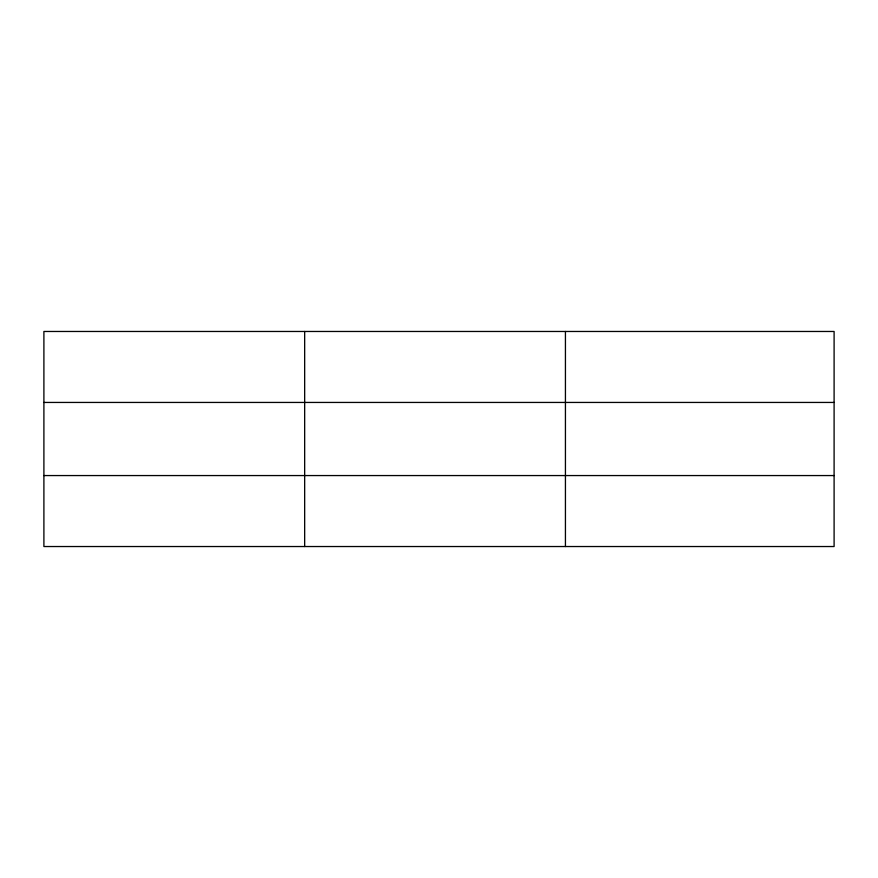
<?xml version="1.0" encoding="UTF-8"?>
<svg xmlns="http://www.w3.org/2000/svg" width="878" height="878" viewBox="0 0 878 878"><rect width="100%" height="100%" fill="white"/><g stroke="black" fill="none" stroke-linecap="round" stroke-linejoin="round"><path stroke-width="1.32" d="M304.666 331.467L304.666 546.533M565.432 331.467L565.432 546.533M834.1 402.442L834.1 331.467L43.9 331.467L43.9 546.533L834.1 546.533L834.1 402.442L43.9 402.442M43.9 475.558L834.1 475.558"/></g></svg>
